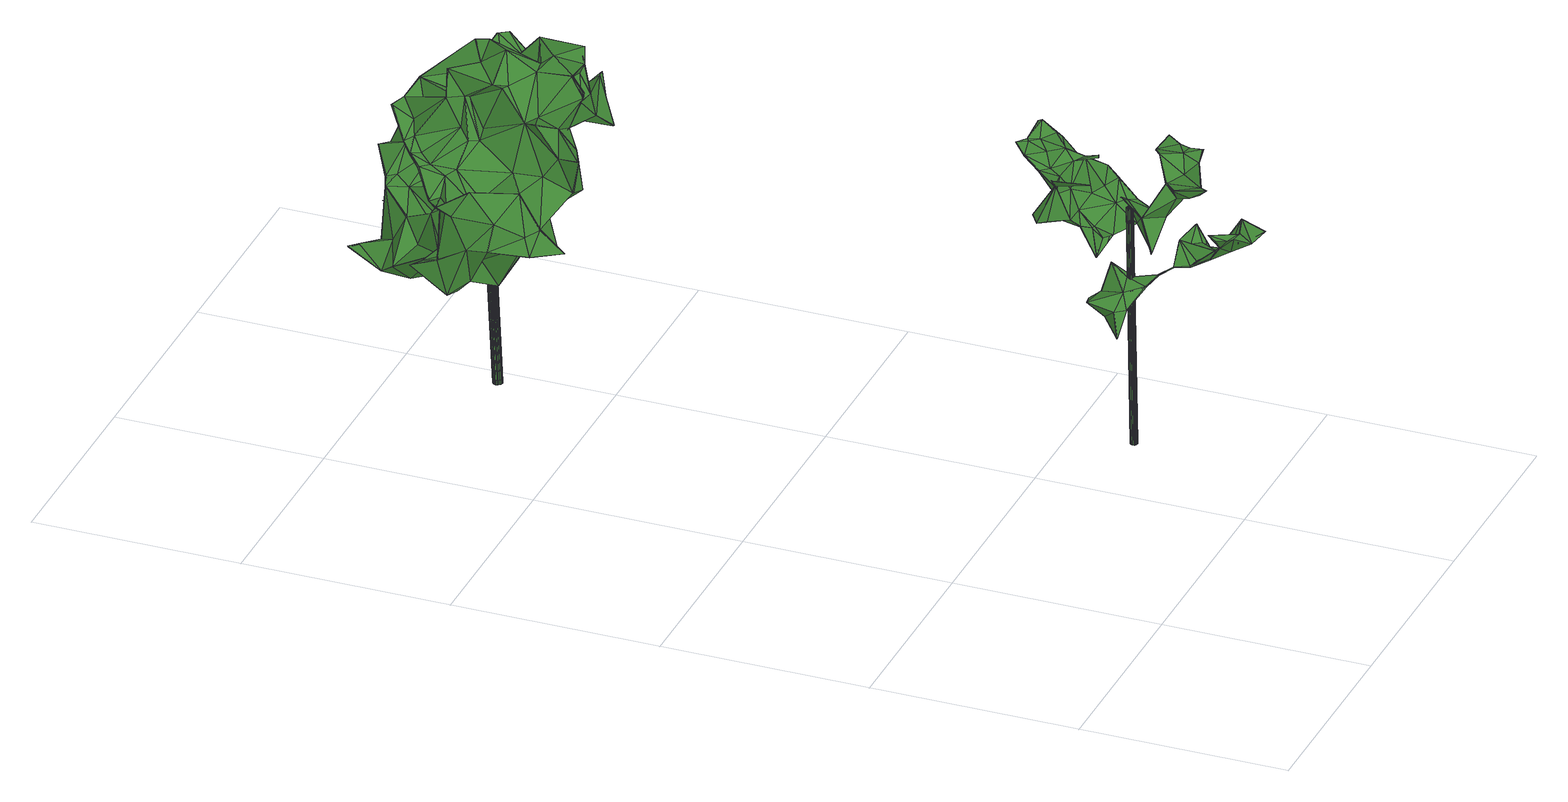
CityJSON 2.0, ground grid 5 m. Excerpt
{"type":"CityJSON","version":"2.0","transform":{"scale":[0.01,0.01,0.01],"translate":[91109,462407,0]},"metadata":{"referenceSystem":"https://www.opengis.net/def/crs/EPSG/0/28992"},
"CityObjects":{
"tree1":{"type":"SolitaryVegetationObject","attributes":{"gtid":274,"crown_width_m":3.81,"crown_median_z":6.34,"trunk_H_m":6.15,"trunk_DBH_m":0.155,"trunk_radius_m":0.0776,"trunk_base_height_m":0.19,"original_gtid":"279"},"geometry":[{"type":"Solid","lod":"3","boundaries":[[[[0,1,2]],[[3,4,5]],[[0,2,6]],[[7,8,9]],[[10,11,12]],[[13,14,15]],[[16,17,18]],[[19,20,21]],[[19,22,20]],[[23,24,25]],[[26,27,28]],[[29,30,31]],[[32,33,14]],[[34,6,35]],[[36,37,38]],[[39,40,41]],[[42,43,44]],[[45,42,44]],[[46,47,48]],[[46,48,49]],[[50,9,51]],[[52,23,25]],[[53,54,55]],[[56,15,57]],[[58,59,13]],[[60,61,42]],[[62,63,64]],[[26,65,27]],[[66,67,68]],[[69,18,70]],[[71,72,60]],[[10,21,11]],[[73,74,75]],[[76,77,78]],[[79,80,81]],[[14,33,15]],[[24,82,25]],[[83,84,18]],[[45,60,42]],[[83,17,85]],[[18,17,83]],[[67,86,68]],[[14,13,59]],[[87,88,89]],[[90,65,91]],[[35,92,7]],[[92,2,7]],[[93,65,26]],[[41,94,39]],[[95,96,89]],[[25,82,52]],[[73,97,62]],[[97,73,98]],[[51,8,99]],[[15,56,13]],[[39,100,101]],[[102,100,39]],[[103,100,102]],[[54,104,105]],[[7,106,8]],[[83,107,108]],[[108,109,83]],[[110,111,112]],[[14,59,32]],[[57,33,113]],[[114,115,71]],[[57,116,117]],[[118,37,79]],[[119,79,37]],[[73,62,74]],[[120,121,122]],[[123,124,125]],[[126,125,124]],[[127,74,62]],[[68,128,66]],[[47,129,114]],[[5,130,62]],[[127,62,130]],[[15,33,57]],[[131,57,117]],[[51,99,132]],[[132,99,111]],[[125,133,134]],[[125,134,123]],[[135,136,137]],[[95,138,49]],[[139,103,140]],[[139,140,10]],[[68,86,141]],[[7,9,34]],[[101,100,139]],[[10,12,139]],[[125,142,133]],[[143,133,142]],[[16,18,69]],[[144,145,146]],[[144,146,3]],[[147,128,141]],[[102,39,94]],[[52,148,23]],[[149,132,111]],[[64,144,62]],[[81,101,11]],[[81,11,105]],[[42,150,43]],[[94,82,102]],[[151,72,138]],[[72,46,138]],[[35,7,34]],[[48,152,49]],[[153,154,87]],[[89,96,155]],[[153,89,155]],[[156,157,88]],[[158,148,52]],[[78,109,108]],[[36,38,127]],[[36,127,4]],[[143,159,160]],[[135,137,161]],[[157,162,163]],[[79,81,105]],[[160,134,143]],[[160,164,134]],[[47,165,48]],[[28,166,26]],[[28,27,118]],[[147,86,131]],[[167,166,28]],[[168,169,170]],[[71,171,153]],[[67,56,86]],[[57,113,116]],[[92,6,2]],[[92,35,6]],[[89,88,157]],[[94,52,82]],[[94,158,52]],[[89,153,87]],[[101,139,12]],[[95,49,152]],[[95,152,96]],[[70,17,16]],[[76,17,70]],[[124,172,126]],[[173,172,124]],[[174,104,54]],[[78,104,174]],[[175,176,10]],[[120,177,106]],[[147,66,128]],[[72,76,70]],[[81,178,40]],[[128,172,173]],[[179,144,180]],[[131,113,33]],[[32,131,33]],[[56,131,86]],[[4,130,5]],[[127,130,4]],[[180,144,64]],[[151,163,162]],[[83,109,168]],[[181,127,182]],[[135,183,136]],[[85,29,136]],[[169,168,109]],[[169,109,184]],[[23,148,145]],[[164,159,185]],[[181,75,74]],[[181,74,127]],[[101,40,39]],[[103,139,100]],[[76,184,77]],[[109,77,184]],[[75,186,144]],[[75,144,73]],[[46,129,47]],[[18,84,187]],[[49,138,46]],[[145,186,23]],[[106,177,110]],[[145,148,158]],[[103,102,82]],[[168,84,83]],[[114,169,184]],[[11,101,12]],[[188,18,187]],[[62,97,63]],[[143,185,159]],[[94,41,158]],[[51,9,8]],[[61,72,151]],[[60,72,61]],[[119,146,145]],[[3,146,119]],[[22,55,20]],[[189,190,172]],[[189,172,68]],[[111,110,123]],[[124,123,110]],[[177,189,173]],[[177,124,110]],[[189,141,173]],[[177,173,124]],[[89,163,95]],[[141,128,173]],[[61,151,162]],[[23,175,24]],[[11,21,54]],[[190,189,185]],[[2,121,120]],[[191,192,69]],[[192,16,69]],[[191,16,192]],[[26,166,93]],[[101,81,40]],[[120,122,177]],[[2,120,7]],[[7,120,106]],[[133,143,134]],[[154,193,156]],[[156,193,194]],[[195,161,30]],[[38,161,195]],[[154,156,87]],[[87,156,88]],[[4,3,36]],[[123,134,111]],[[95,151,138]],[[152,165,96]],[[114,184,115]],[[105,104,196]],[[20,55,21]],[[50,0,9]],[[34,9,0]],[[105,196,91]],[[2,1,121]],[[0,149,1]],[[1,149,197]],[[1,197,121]],[[149,0,51]],[[149,51,132]],[[50,51,0]],[[150,61,162]],[[72,115,76]],[[141,86,147]],[[108,91,78]],[[70,18,188]],[[150,194,43]],[[141,189,68]],[[38,198,161]],[[136,183,107]],[[161,198,90]],[[59,199,32]],[[42,61,150]],[[119,37,36]],[[164,111,134]],[[164,149,111]],[[129,46,72]],[[129,72,70]],[[76,115,184]],[[200,185,122]],[[200,122,164]],[[200,164,185]],[[121,164,122]],[[114,129,169]],[[182,127,201]],[[6,34,0]],[[137,30,161]],[[24,175,140]],[[10,140,175]],[[174,17,78]],[[178,158,41]],[[178,145,158]],[[70,191,69]],[[70,16,191]],[[27,65,118]],[[171,154,153]],[[41,40,178]],[[79,202,93]],[[105,202,79]],[[45,154,171]],[[99,8,112]],[[99,112,111]],[[53,174,54]],[[185,143,142]],[[60,171,71]],[[98,179,64]],[[64,179,180]],[[98,73,179]],[[63,97,98]],[[64,63,98]],[[53,85,174]],[[185,142,190]],[[105,11,54]],[[60,45,171]],[[58,203,67]],[[66,58,67]],[[195,30,201]],[[150,157,194]],[[126,142,125]],[[58,13,203]],[[13,56,203]],[[203,56,67]],[[23,186,176]],[[175,23,176]],[[29,31,136]],[[118,79,93]],[[131,204,147]],[[32,147,204]],[[32,204,131]],[[78,77,109]],[[126,190,142]],[[190,126,172]],[[181,182,205]],[[105,91,65]],[[178,81,80]],[[21,55,54]],[[90,198,65]],[[161,90,135]],[[136,107,83]],[[73,144,179]],[[91,107,90]],[[151,95,163]],[[93,206,118]],[[167,28,206]],[[108,107,91]],[[135,90,183]],[[156,194,157]],[[117,113,131]],[[205,55,181]],[[205,53,55]],[[188,207,70]],[[83,85,136]],[[195,201,127]],[[38,195,127]],[[201,30,182]],[[205,85,53]],[[182,85,205]],[[118,206,28]],[[170,169,207]],[[150,162,157]],[[68,172,128]],[[45,193,154]],[[78,17,76]],[[174,85,17]],[[85,182,29]],[[30,29,182]],[[116,113,117]],[[119,208,79]],[[119,36,3]],[[66,199,58]],[[59,58,199]],[[32,199,66]],[[70,207,169]],[[129,70,169]],[[48,165,152]],[[168,170,207]],[[188,168,207]],[[168,187,84]],[[168,188,187]],[[57,131,56]],[[47,114,165]],[[155,165,114]],[[96,165,155]],[[198,38,37]],[[65,198,37]],[[65,37,118]],[[157,163,89]],[[5,144,3]],[[62,144,5]],[[145,144,186]],[[103,82,140]],[[93,202,65]],[[105,65,202]],[[24,140,82]],[[155,114,209]],[[155,209,153]],[[71,153,209]],[[71,209,114]],[[71,115,72]],[[208,80,79]],[[208,178,80]],[[32,66,147]],[[104,78,196]],[[91,196,78]],[[75,176,186]],[[145,208,119]],[[185,189,122]],[[189,177,122]],[[160,159,164]],[[21,10,210]],[[21,210,19]],[[55,22,210]],[[55,210,181]],[[75,181,210]],[[19,210,22]],[[178,208,145]],[[176,210,10]],[[176,75,210]],[[136,31,137]],[[30,137,31]],[[194,193,43]],[[45,44,193]],[[43,193,44]],[[167,211,166]],[[166,211,93]],[[106,112,8]],[[107,183,90]],[[110,112,106]],[[164,197,149]],[[164,121,197]],[[206,93,211]],[[206,211,167]],[[212,213,214]],[[212,214,215]],[[215,214,216]],[[215,216,217]],[[214,213,218]],[[214,218,216]],[[216,218,219]],[[216,219,217]],[[218,213,220]],[[218,220,219]],[[219,220,221]],[[219,221,217]],[[220,213,222]],[[220,222,221]],[[221,222,223]],[[221,223,217]],[[222,213,224]],[[222,224,223]],[[223,224,225]],[[223,225,217]],[[224,213,226]],[[224,226,225]],[[225,226,227]],[[225,227,217]],[[226,213,228]],[[226,228,227]],[[227,228,229]],[[227,229,217]],[[228,213,230]],[[228,230,229]],[[229,230,231]],[[229,231,217]],[[230,213,232]],[[230,232,231]],[[231,232,233]],[[231,233,217]],[[232,213,234]],[[232,234,233]],[[233,234,235]],[[233,235,217]],[[234,213,236]],[[234,236,235]],[[235,236,237]],[[235,237,217]],[[236,213,238]],[[236,238,237]],[[237,238,239]],[[237,239,217]],[[238,213,240]],[[238,240,239]],[[239,240,241]],[[239,241,217]],[[240,213,242]],[[240,242,241]],[[241,242,243]],[[241,243,217]],[[242,213,244]],[[242,244,243]],[[243,244,245]],[[243,245,217]],[[244,213,246]],[[244,246,245]],[[245,246,247]],[[245,247,217]],[[246,213,248]],[[246,248,247]],[[247,248,249]],[[247,249,217]],[[248,213,250]],[[248,250,249]],[[249,250,251]],[[249,251,217]],[[250,213,252]],[[250,252,251]],[[251,252,253]],[[251,253,217]],[[252,213,254]],[[252,254,253]],[[253,254,255]],[[253,255,217]],[[254,213,256]],[[254,256,255]],[[255,256,257]],[[255,257,217]],[[256,213,258]],[[256,258,257]],[[257,258,259]],[[257,259,217]],[[258,213,260]],[[258,260,259]],[[259,260,261]],[[259,261,217]],[[260,213,212]],[[260,212,261]],[[261,212,215]],[[261,215,217]]]]}]},
"tree2":{"type":"SolitaryVegetationObject","attributes":{"gtid":253,"crown_width_m":5.76,"crown_median_z":6.05,"trunk_H_m":5.65,"trunk_DBH_m":0.231,"trunk_radius_m":0.115,"trunk_base_height_m":0.4,"original_gtid":"258"},"geometry":[{"type":"Solid","lod":"3","boundaries":[[[[262,263,264]],[[265,266,267]],[[265,267,268]],[[269,270,271]],[[272,273,274]],[[275,276,277]],[[278,279,280]],[[281,282,283]],[[284,285,286]],[[280,287,288]],[[289,288,287]],[[290,291,292]],[[293,294,295]],[[296,297,298]],[[299,300,301]],[[299,301,302]],[[303,304,305]],[[304,306,305]],[[307,308,309]],[[310,308,307]],[[268,311,312]],[[313,314,315]],[[316,317,278]],[[268,318,319]],[[320,321,322]],[[323,324,325]],[[326,327,328]],[[329,330,331]],[[332,307,324]],[[300,299,333]],[[334,335,309]],[[294,336,337]],[[331,338,329]],[[339,329,338]],[[340,341,342]],[[313,315,343]],[[344,345,346]],[[347,348,349]],[[350,351,352]],[[353,354,355]],[[356,354,353]],[[357,358,359]],[[360,317,316]],[[361,289,362]],[[363,364,365]],[[341,366,367]],[[368,369,370]],[[276,369,368]],[[371,372,373]],[[357,372,371]],[[362,284,361]],[[374,361,284]],[[375,376,377]],[[378,379,380]],[[332,381,310]],[[382,383,293]],[[384,385,366]],[[386,387,388]],[[326,376,375]],[[332,324,323]],[[360,340,269]],[[389,390,351]],[[391,369,392]],[[292,393,394]],[[395,396,397]],[[307,309,335]],[[353,355,398]],[[318,268,399]],[[318,399,312]],[[400,401,402]],[[323,403,404]],[[360,316,405]],[[292,406,378]],[[292,378,407]],[[408,409,410]],[[264,411,412]],[[394,311,292]],[[339,413,329]],[[414,276,275]],[[367,415,342]],[[416,417,349]],[[367,382,415]],[[418,419,420]],[[421,422,423]],[[424,425,426]],[[427,428,406]],[[429,430,431]],[[407,393,292]],[[386,388,334]],[[432,433,371]],[[434,286,285]],[[392,435,436]],[[437,436,435]],[[286,404,438]],[[434,404,286]],[[336,439,440]],[[441,333,302]],[[442,413,398]],[[292,291,406]],[[315,443,343]],[[278,444,445]],[[365,364,446]],[[447,446,364]],[[354,448,355]],[[449,450,451]],[[452,453,454]],[[385,455,367]],[[393,407,380]],[[393,380,389]],[[456,427,457]],[[458,376,397]],[[325,324,307]],[[459,410,460]],[[308,461,386]],[[310,461,308]],[[455,462,426]],[[385,462,455]],[[326,463,323]],[[375,323,463]],[[375,463,326]],[[417,443,347]],[[464,347,443]],[[449,465,450]],[[466,414,277]],[[389,467,468]],[[468,393,389]],[[469,393,468]],[[351,467,389]],[[464,470,347]],[[438,403,286]],[[342,269,340]],[[458,286,403]],[[320,322,471]],[[472,473,474]],[[302,472,474]],[[475,476,477]],[[437,435,478]],[[423,479,480]],[[439,481,482]],[[483,460,410]],[[484,467,351]],[[485,312,465]],[[292,311,290]],[[305,486,441]],[[265,264,487]],[[488,489,490]],[[270,336,491]],[[330,329,442]],[[283,492,493]],[[282,492,283]],[[284,286,458]],[[284,458,374]],[[439,336,294]],[[285,284,446]],[[404,403,438]],[[424,462,338]],[[378,494,407]],[[334,309,495]],[[439,496,497]],[[361,498,289]],[[490,499,500]],[[501,502,503]],[[504,328,327]],[[395,505,506]],[[507,432,371]],[[371,359,507]],[[337,415,293]],[[508,448,509]],[[508,509,493]],[[410,459,408]],[[332,310,307]],[[510,321,511]],[[512,511,321]],[[267,406,513]],[[267,513,268]],[[514,515,418]],[[516,517,441]],[[491,271,270]],[[518,345,363]],[[519,306,304]],[[359,358,520]],[[521,374,458]],[[323,325,326]],[[522,523,387]],[[499,391,524]],[[477,274,484]],[[307,334,388]],[[475,431,525]],[[302,516,441]],[[293,415,382]],[[526,352,351]],[[417,347,349]],[[451,312,527]],[[526,351,390]],[[277,414,275]],[[528,273,529]],[[493,529,273]],[[525,330,530]],[[269,271,360]],[[380,494,378]],[[299,531,333]],[[502,532,503]],[[306,464,314]],[[533,319,318]],[[423,480,421]],[[357,371,534]],[[426,535,455]],[[392,436,379]],[[349,348,536]],[[537,536,348]],[[538,539,540]],[[314,464,315]],[[354,302,474]],[[541,446,447]],[[428,500,499]],[[542,543,544]],[[434,541,404]],[[395,264,412]],[[545,320,546]],[[475,398,272]],[[475,525,398]],[[359,373,357]],[[371,373,359]],[[504,327,418]],[[374,537,361]],[[536,537,374]],[[437,478,547]],[[454,453,548]],[[452,548,453]],[[387,523,388]],[[523,307,388]],[[368,277,276]],[[350,352,358]],[[265,268,262]],[[370,391,499]],[[538,288,539]],[[289,539,288]],[[319,549,268]],[[331,425,550]],[[528,529,459]],[[544,462,551]],[[274,273,468]],[[294,372,439]],[[271,491,552]],[[416,349,553]],[[554,416,553]],[[337,293,295]],[[555,550,425]],[[556,550,555]],[[536,553,349]],[[315,464,443]],[[274,477,476]],[[274,476,272]],[[481,439,557]],[[439,558,557]],[[559,542,551]],[[544,551,542]],[[560,405,316]],[[389,380,352]],[[389,352,526]],[[526,390,389]],[[380,561,352]],[[525,530,398]],[[356,517,516]],[[359,422,421]],[[418,515,562]],[[331,556,338]],[[407,494,380]],[[264,395,506]],[[345,563,363]],[[323,344,332]],[[343,549,564]],[[563,345,344]],[[356,353,402]],[[342,337,269]],[[554,553,374]],[[565,267,457]],[[538,566,560]],[[540,470,519]],[[503,510,511]],[[503,511,501]],[[567,430,568]],[[567,568,350]],[[270,269,337]],[[426,425,535]],[[519,543,569]],[[541,344,404]],[[392,570,435]],[[554,397,571]],[[554,571,417]],[[551,385,572]],[[377,458,403]],[[498,361,537]],[[498,537,348]],[[348,347,498]],[[408,529,493]],[[528,459,460]],[[379,428,524]],[[468,273,469]],[[397,505,395]],[[397,376,505]],[[325,523,522]],[[573,419,327]],[[418,327,419]],[[489,368,370]],[[379,378,428]],[[378,406,428]],[[574,313,343]],[[569,543,542]],[[266,575,456]],[[504,575,266]],[[309,308,495]],[[530,442,398]],[[330,442,530]],[[363,576,552]],[[518,363,552]],[[374,553,536]],[[354,474,283]],[[533,318,312]],[[518,552,577]],[[357,433,557]],[[578,417,571]],[[578,571,397]],[[579,580,581]],[[475,272,476]],[[369,276,582]],[[296,501,583]],[[584,433,532]],[[410,492,483]],[[379,436,380]],[[337,336,270]],[[487,504,266]],[[387,461,466]],[[498,539,289]],[[386,334,495]],[[323,377,403]],[[265,262,264]],[[370,369,391]],[[319,564,549]],[[393,469,394]],[[481,557,433]],[[585,520,358]],[[377,376,458]],[[326,573,327]],[[326,325,573]],[[317,365,278]],[[396,578,397]],[[567,357,430]],[[373,430,357]],[[379,586,392]],[[524,392,586]],[[524,586,379]],[[489,488,515]],[[437,561,436]],[[518,587,345]],[[502,580,497]],[[487,506,504]],[[409,492,410]],[[429,431,475]],[[325,419,573]],[[479,547,480]],[[498,540,539]],[[549,588,412]],[[411,549,412]],[[394,312,311]],[[555,425,424]],[[531,589,333]],[[342,341,367]],[[352,561,358]],[[515,368,489]],[[439,497,440]],[[376,326,505]],[[506,505,326]],[[541,447,563]],[[363,563,447]],[[285,446,434]],[[541,434,446]],[[583,345,587]],[[336,440,577]],[[446,444,365]],[[522,387,466]],[[475,477,429]],[[398,508,272]],[[355,508,398]],[[590,544,543]],[[323,404,344]],[[405,384,340]],[[563,344,541]],[[568,429,477]],[[313,591,314]],[[461,387,386]],[[469,273,528]],[[528,394,469]],[[282,592,460]],[[592,528,460]],[[282,460,483]],[[392,369,570]],[[265,487,266]],[[523,325,307]],[[507,510,432]],[[359,510,507]],[[432,510,503]],[[322,421,471]],[[365,317,576]],[[365,576,363]],[[360,405,340]],[[560,593,405]],[[557,350,357]],[[357,350,358]],[[428,427,500]],[[514,522,277]],[[277,522,466]],[[515,514,277]],[[515,277,368]],[[504,506,328]],[[326,328,506]],[[581,580,502]],[[497,580,518]],[[456,575,562]],[[418,562,575]],[[504,418,575]],[[308,386,495]],[[310,545,461]],[[581,502,501]],[[310,381,545]],[[512,545,381]],[[331,550,556]],[[562,488,456]],[[491,577,552]],[[302,301,472]],[[300,472,301]],[[522,514,420]],[[519,470,306]],[[451,450,312]],[[594,447,364]],[[551,572,566]],[[569,542,559]],[[396,595,578]],[[443,417,595]],[[417,578,595]],[[320,471,414]],[[330,430,373]],[[330,373,331]],[[596,548,452]],[[380,436,561]],[[518,597,587]],[[581,501,598]],[[581,598,296]],[[264,263,411]],[[400,305,441]],[[564,533,343]],[[594,599,363]],[[594,363,447]],[[364,363,599]],[[408,493,492]],[[499,524,428]],[[319,533,564]],[[280,288,538]],[[312,450,465]],[[343,533,574]],[[533,485,574]],[[485,533,312]],[[449,592,282]],[[392,524,391]],[[490,489,370]],[[525,431,330]],[[330,431,430]],[[268,263,262]],[[549,263,268]],[[600,440,497]],[[588,443,412]],[[549,443,588]],[[549,343,443]],[[332,346,381]],[[264,506,487]],[[580,601,602]],[[580,579,601]],[[600,577,440]],[[596,454,548]],[[518,580,603]],[[383,604,294]],[[305,400,303]],[[519,303,400]],[[402,519,400]],[[459,529,408]],[[337,342,415]],[[443,595,412]],[[375,377,323]],[[594,364,599]],[[371,433,534]],[[357,534,433]],[[510,359,421]],[[559,551,566]],[[510,421,322]],[[358,605,585]],[[345,381,346]],[[547,478,606]],[[561,605,358]],[[437,605,561]],[[547,605,437]],[[547,479,605]],[[479,585,605]],[[579,607,601]],[[557,567,350]],[[441,486,333]],[[429,568,430]],[[405,593,384]],[[381,583,512]],[[345,583,381]],[[296,583,297]],[[501,512,583]],[[302,589,299]],[[333,589,302]],[[297,597,608]],[[297,608,603]],[[313,609,486]],[[473,486,609]],[[432,503,532]],[[456,457,266]],[[339,338,544]],[[462,544,338]],[[355,448,508]],[[351,350,484]],[[477,484,568]],[[350,568,484]],[[552,610,271]],[[552,576,610]],[[360,610,317]],[[385,551,462]],[[597,297,587]],[[424,426,462]],[[560,316,280]],[[560,280,538]],[[419,325,522]],[[519,304,303]],[[367,366,385]],[[283,493,509]],[[581,296,298]],[[498,470,540]],[[337,295,294]],[[409,408,492]],[[418,420,514]],[[517,401,441]],[[290,311,291]],[[268,291,311]],[[491,336,577]],[[335,611,307]],[[335,334,611]],[[600,518,577]],[[581,298,579]],[[518,608,597]],[[396,412,595]],[[396,395,412]],[[402,401,356]],[[356,401,517]],[[474,473,283]],[[283,473,281]],[[296,598,501]],[[417,416,554]],[[554,374,521]],[[332,344,346]],[[490,370,499]],[[427,456,500]],[[282,609,449]],[[519,559,540]],[[519,569,559]],[[347,470,498]],[[538,559,566]],[[493,273,272]],[[272,508,493]],[[384,593,572]],[[583,587,297]],[[538,540,559]],[[306,470,464]],[[421,480,606]],[[547,606,480]],[[604,372,294]],[[421,606,471]],[[423,422,520]],[[359,520,422]],[[479,520,585]],[[423,520,479]],[[513,406,291]],[[268,513,291]],[[340,366,341]],[[384,366,340]],[[570,478,435]],[[397,554,521]],[[397,521,458]],[[612,567,613]],[[612,613,439]],[[558,613,557]],[[439,613,558]],[[567,557,613]],[[562,515,488]],[[424,338,556]],[[555,424,556]],[[501,511,512]],[[516,302,356]],[[354,356,302]],[[400,441,401]],[[483,492,282]],[[442,329,413]],[[300,473,472]],[[614,468,467]],[[600,497,518]],[[549,411,263]],[[414,546,320]],[[484,274,614]],[[614,274,468]],[[584,482,481]],[[603,298,297]],[[353,398,413]],[[402,353,413]],[[402,413,339]],[[419,522,420]],[[322,321,510]],[[365,444,278]],[[473,300,486]],[[300,333,486]],[[570,471,606]],[[606,478,570]],[[313,486,305]],[[545,512,321]],[[545,321,320]],[[445,615,278]],[[446,284,444]],[[362,444,284]],[[445,444,362]],[[596,452,454]],[[433,432,532]],[[484,614,467]],[[267,565,406]],[[427,406,565]],[[560,572,593]],[[566,572,560]],[[331,383,425]],[[382,425,383]],[[294,293,383]],[[455,535,367]],[[384,572,385]],[[461,546,466]],[[414,466,546]],[[545,546,461]],[[576,317,610]],[[331,373,383]],[[584,481,433]],[[584,532,482]],[[367,425,382]],[[535,425,367]],[[312,399,268]],[[383,372,604]],[[383,373,372]],[[439,372,612]],[[485,465,574]],[[574,465,449]],[[287,615,289]],[[369,582,570]],[[414,582,276]],[[362,615,445]],[[289,615,362]],[[280,316,278]],[[471,570,582]],[[471,582,414]],[[448,283,509]],[[354,283,448]],[[449,451,527]],[[449,527,592]],[[488,490,500]],[[267,266,457]],[[456,488,500]],[[592,527,528]],[[528,527,394]],[[312,394,527]],[[305,591,313]],[[306,591,305]],[[314,591,306]],[[357,567,372]],[[567,612,372]],[[580,607,603]],[[601,607,602]],[[580,602,607]],[[298,607,579]],[[603,607,298]],[[482,532,496]],[[482,496,439]],[[497,496,502]],[[532,502,496]],[[473,609,281]],[[282,281,609]],[[307,611,334]],[[339,544,590]],[[339,590,402]],[[565,457,427]],[[402,590,519]],[[590,543,519]],[[603,608,518]],[[449,609,574]],[[574,609,313]],[[299,589,531]],[[278,615,279]],[[287,279,615]],[[280,279,287]],[[271,610,360]],[[616,617,618]],[[616,618,619]],[[619,618,620]],[[619,620,621]],[[618,617,622]],[[618,622,620]],[[620,622,623]],[[620,623,621]],[[622,617,624]],[[622,624,623]],[[623,624,625]],[[623,625,621]],[[624,617,626]],[[624,626,625]],[[625,626,627]],[[625,627,621]],[[626,617,628]],[[626,628,627]],[[627,628,629]],[[627,629,621]],[[628,617,630]],[[628,630,629]],[[629,630,631]],[[629,631,621]],[[630,617,632]],[[630,632,631]],[[631,632,633]],[[631,633,621]],[[632,617,634]],[[632,634,633]],[[633,634,635]],[[633,635,621]],[[634,617,636]],[[634,636,635]],[[635,636,637]],[[635,637,621]],[[636,617,638]],[[636,638,637]],[[637,638,639]],[[637,639,621]],[[638,617,640]],[[638,640,639]],[[639,640,641]],[[639,641,621]],[[640,617,642]],[[640,642,641]],[[641,642,643]],[[641,643,621]],[[642,617,644]],[[642,644,643]],[[643,644,645]],[[643,645,621]],[[644,617,646]],[[644,646,645]],[[645,646,647]],[[645,647,621]],[[646,617,648]],[[646,648,647]],[[647,648,649]],[[647,649,621]],[[648,617,650]],[[648,650,649]],[[649,650,651]],[[649,651,621]],[[650,617,652]],[[650,652,651]],[[651,652,653]],[[651,653,621]],[[652,617,654]],[[652,654,653]],[[653,654,655]],[[653,655,621]],[[654,617,656]],[[654,656,655]],[[655,656,657]],[[655,657,621]],[[656,617,658]],[[656,658,657]],[[657,658,659]],[[657,659,621]],[[658,617,660]],[[658,660,659]],[[659,660,661]],[[659,661,621]],[[660,617,662]],[[660,662,661]],[[661,662,663]],[[661,663,621]],[[662,617,664]],[[662,664,663]],[[663,664,665]],[[663,665,621]],[[664,617,616]],[[664,616,665]],[[665,616,619]],[[665,619,621]]]]}]}
},
"vertices":[
[723,100,611],[758,117,560],[703,137,580],[558,528,659],[559,495,645],[531,508,654],[678,155,620],[701,137,578],[733,124,554],[701,105,607],[708,509,752],[734,487,724],[766,538,745],[672,409,427],[652,432,415],[597,414,436],[661,358,684],[737,373,635],[663,311,638],[684,420,767],[684,420,761],[710,463,741],[682,420,760],[649,584,750],[701,595,756],[678,615,762],[723,536,586],[721,536,585],[700,546,592],[653,417,600],[641,419,603],[668,404,566],[678,378,410],[627,383,391],[685,114,609],[668,136,613],[588,488,643],[653,458,632],[616,438,615],[762,596,774],[744,556,747],[722,575,752],[796,328,739],[859,321,744],[860,321,743],[833,289,729],[669,236,720],[679,201,704],[677,161,732],[678,161,733],[722,98,612],[752,82,574],[678,616,761],[736,427,659],[771,433,691],[709,462,739],[657,351,443],[600,351,422],[714,402,480],[673,409,425],[776,288,728],[750,301,757],[577,481,730],[585,401,745],[559,483,752],[723,447,617],[728,344,440],[706,361,454],[716,291,470],[660,356,684],[664,310,638],[762,246,710],[707,269,712],[579,482,731],[621,498,683],[638,495,720],[737,313,621],[738,313,620],[757,356,628],[666,482,676],[678,505,719],[733,488,722],[707,600,758],[723,344,586],[663,288,562],[720,393,630],[697,313,445],[818,223,750],[817,224,751],[786,221,734],[669,406,566],[749,433,590],[678,157,619],[692,508,617],[707,601,756],[710,187,717],[710,186,716],[587,402,744],[586,402,746],[758,116,558],[765,587,778],[767,539,744],[762,595,776],[764,587,779],[768,415,678],[751,456,673],[713,164,536],[687,388,568],[725,344,586],[736,307,604],[777,174,519],[796,142,522],[763,138,543],[586,338,366],[732,228,679],[714,246,678],[585,338,365],[585,337,366],[691,506,616],[621,499,682],[714,166,538],[737,159,551],[738,223,494],[819,209,502],[764,219,492],[821,227,507],[798,247,512],[590,451,644],[716,289,468],[712,245,677],[559,494,647],[624,330,419],[815,74,573],[849,252,536],[819,209,504],[626,403,538],[685,386,568],[625,402,539],[671,236,721],[757,549,758],[722,575,754],[715,290,469],[848,253,536],[847,251,537],[578,483,730],[636,544,724],[620,500,684],[697,312,443],[650,584,748],[812,129,595],[796,327,741],[707,267,713],[679,160,732],[788,221,732],[822,257,743],[751,211,693],[822,257,745],[798,263,744],[678,598,742],[798,245,514],[821,227,509],[624,403,540],[750,301,759],[761,246,712],[777,175,521],[694,183,708],[701,545,594],[674,553,608],[665,287,561],[723,275,617],[664,286,563],[791,255,728],[728,259,489],[727,258,488],[755,401,675],[696,549,742],[657,525,724],[737,222,492],[696,549,740],[561,483,753],[560,485,754],[666,480,676],[653,456,634],[669,405,565],[725,276,617],[771,261,535],[636,544,726],[632,275,571],[631,274,571],[727,258,490],[771,263,533],[660,357,685],[659,358,684],[838,286,740],[837,287,741],[616,436,616],[740,414,648],[763,138,545],[653,419,598],[707,362,452],[764,219,494],[616,437,617],[718,451,645],[712,400,480],[657,351,441],[716,449,646],[673,551,608],[633,274,572],[657,525,722],[752,212,692],[693,483,733],[675,552,609],[733,352,19],[725,352,19],[732,354,19],[712,354,634],[712,356,634],[704,354,634],[732,356,19],[711,358,634],[730,357,19],[710,360,634],[729,359,19],[708,361,634],[727,359,19],[706,362,634],[725,360,19],[704,362,634],[723,360,19],[702,362,634],[721,359,19],[701,361,634],[720,358,19],[699,360,634],[718,356,19],[698,358,634],[718,354,19],[697,356,634],[717,352,19],[697,354,634],[718,350,19],[697,352,634],[718,348,19],[698,351,634],[719,347,19],[699,349,634],[721,345,19],[701,348,634],[723,345,19],[702,347,634],[725,344,19],[704,347,634],[727,344,19],[706,347,634],[729,345,19],[708,348,634],[730,346,19],[710,349,634],[732,348,19],[711,350,634],[732,350,19],[712,352,634],
[399,1726,458],[386,1720,508],[364,1699,468],[423,1725,437],[432,1739,391],[491,1748,450],[492,1692,506],[261,1912,712],[301,1895,721],[269,1883,694],[599,1713,782],[601,1671,670],[625,1746,762],[461,2041,425],[485,2025,418],[436,1961,406],[148,1808,642],[169,1788,644],[215,1795,673],[510,1587,747],[577,1577,679],[539,1575,755],[111,1703,557],[119,1776,512],[99,1744,440],[131,1759,650],[171,1720,650],[124,1701,699],[587,1768,562],[538,1812,529],[610,1756,547],[391,1925,804],[407,1866,720],[355,1873,746],[388,1884,418],[332,1860,431],[375,1825,422],[455,1660,859],[500,1644,766],[474,1637,872],[423,1574,862],[285,1606,806],[283,1606,805],[336,1573,775],[310,1563,715],[241,1958,381],[297,2033,405],[277,2052,405],[305,1956,427],[546,1713,591],[546,1711,593],[399,1554,691],[301,1510,721],[323,1530,628],[209,1856,687],[209,1858,685],[483,1602,534],[483,1601,532],[380,2003,538],[380,2001,540],[449,2047,575],[224,1814,463],[232,1926,402],[273,1900,357],[301,1796,385],[347,1814,389],[320,1776,393],[466,1787,891],[490,1790,808],[456,1818,890],[232,1926,404],[410,1655,752],[312,2029,397],[277,2051,403],[380,1860,718],[311,1908,744],[385,1777,878],[396,1720,914],[259,1911,714],[298,1954,778],[298,1956,777],[409,1543,586],[224,1815,464],[293,1860,521],[284,1888,440],[232,1575,573],[230,1574,572],[256,1526,508],[607,1894,707],[624,1855,669],[650,1869,640],[474,1638,874],[549,1594,823],[582,1607,848],[423,1573,864],[590,1920,683],[592,1921,683],[466,1976,690],[235,1888,700],[135,1647,622],[98,1734,644],[280,1784,576],[192,1767,641],[169,1788,642],[309,1907,745],[319,1933,791],[520,1937,411],[521,1937,413],[616,1909,414],[466,1974,690],[495,1867,772],[495,1868,774],[118,1656,559],[217,1728,473],[263,1688,390],[188,1727,463],[667,1809,481],[617,1824,454],[651,1819,525],[308,1924,490],[391,1925,806],[392,1925,805],[280,1894,720],[302,1827,821],[317,2018,400],[332,1993,404],[316,2018,398],[675,1811,624],[708,1858,649],[617,1910,415],[555,1889,433],[611,1755,548],[598,1716,603],[275,1690,400],[305,1626,490],[262,1686,389],[557,1704,864],[475,1700,540],[366,1632,776],[422,1574,863],[408,1652,866],[138,1734,433],[139,1830,471],[235,1886,702],[596,1794,455],[701,1788,488],[665,1598,741],[664,1597,740],[685,1593,643],[386,1713,526],[344,1649,481],[455,1662,861],[449,1993,438],[320,1935,789],[257,1527,507],[293,1558,498],[416,1875,389],[332,1858,406],[388,1884,416],[471,2026,575],[546,2003,614],[558,2012,617],[342,1788,811],[391,1924,805],[321,1808,816],[578,1794,367],[618,1824,452],[628,1831,810],[547,1855,772],[594,1813,781],[458,1948,628],[477,1939,611],[126,1844,482],[515,1886,525],[549,1838,546],[537,1910,560],[100,1744,439],[454,1812,675],[370,1776,672],[408,1541,822],[474,1677,835],[338,1599,559],[131,1759,648],[111,1777,651],[121,1776,513],[213,1762,489],[567,1605,832],[485,1606,690],[459,1712,633],[506,1707,718],[281,1708,477],[296,1748,483],[267,1719,604],[304,1827,821],[534,1783,355],[534,1782,357],[158,1712,450],[684,1595,642],[636,1560,625],[332,1993,406],[321,1832,884],[264,1764,484],[322,1532,628],[432,1673,642],[377,1954,413],[591,1798,648],[614,1739,638],[600,1717,603],[302,1596,666],[402,1985,536],[533,1617,813],[509,1587,749],[537,1601,805],[600,1753,775],[612,1739,772],[650,1813,806],[512,1958,560],[581,2025,622],[558,2012,615],[531,1815,632],[505,1806,606],[636,1558,626],[614,1795,774],[458,1636,541],[392,1608,734],[409,1749,409],[551,1807,391],[531,1905,413],[584,1876,419],[329,1859,703],[654,1599,736],[636,1621,722],[679,1808,487],[312,2029,399],[480,1804,594],[395,1815,571],[211,1616,667],[612,1885,415],[578,1796,368],[387,1949,520],[437,1882,555],[451,1912,591],[369,1793,393],[264,1687,389],[321,1774,393],[465,1975,690],[554,1667,784],[539,1602,804],[444,1978,598],[401,1983,538],[341,1986,539],[492,1749,452],[424,1921,395],[502,1910,412],[414,1542,832],[412,1543,833],[315,1828,568],[322,1647,782],[582,2009,627],[210,1707,479],[377,1952,411],[319,1989,400],[611,1886,417],[572,1777,769],[707,1859,649],[584,1636,661],[613,1619,648],[638,1622,721],[496,1778,792],[398,1682,816],[453,1911,591],[478,1574,560],[547,1973,600],[332,1889,759],[185,1581,525],[189,1595,571],[236,1775,683],[192,1699,646],[291,1663,668],[150,1824,485],[340,1786,811],[349,1711,843],[327,1726,861],[342,1988,537],[371,1984,528],[548,1974,598],[338,1668,569],[458,1636,539],[469,1796,813],[325,1792,820],[282,1839,681],[186,1582,524],[226,1615,522],[413,1811,755],[431,1792,863],[560,1844,652],[544,1788,656],[307,1748,725],[231,1837,685],[599,1841,586],[476,1839,437],[231,1811,481],[477,1572,558],[551,1805,392],[287,1768,730],[548,1855,770],[628,1833,809],[345,1755,733],[474,1934,495],[272,1640,497],[310,1795,748],[326,1833,393],[433,1618,660],[448,1778,399],[231,1837,683],[336,1830,693],[293,1626,492],[437,1806,487],[394,1814,569],[438,1846,519],[463,1968,450],[310,1923,489],[536,1908,562],[583,2009,626],[584,1876,421],[295,1859,520],[359,1650,568],[409,1651,864],[357,1700,847],[301,1512,723],[562,1601,669],[257,1868,695],[164,1703,569],[313,1610,494],[261,1678,600],[294,1858,520],[441,1894,419],[217,1748,632],[322,1807,575],[420,1746,519],[395,1802,572],[298,1750,482],[494,1867,773],[567,1981,615],[493,2005,575],[385,1722,508],[277,1770,483],[484,1605,692],[257,1869,693],[296,2033,403],[495,1866,772],[526,1771,741],[585,1754,660],[112,1776,652],[437,1752,40],[425,1752,40],[436,1755,40],[419,1772,605],[419,1774,605],[407,1772,605],[435,1757,40],[418,1777,605],[434,1760,40],[416,1780,605],[431,1762,40],[413,1782,604],[428,1763,40],[411,1783,604],[425,1764,40],[408,1784,604],[423,1763,40],[405,1783,604],[420,1762,40],[402,1782,604],[417,1760,40],[399,1780,604],[415,1758,40],[398,1778,604],[414,1755,40],[396,1775,604],[413,1752,40],[396,1772,604],[414,1749,40],[396,1769,604],[415,1747,40],[397,1767,604],[417,1744,40],[399,1764,605],[419,1742,40],[401,1762,605],[422,1741,40],[404,1761,605],[425,1740,40],[407,1760,605],[428,1741,40],[410,1761,605],[430,1742,40],[413,1762,605],[433,1743,40],[415,1764,605],[435,1746,40],[417,1766,605],[436,1749,40],[418,1769,605]
]}
